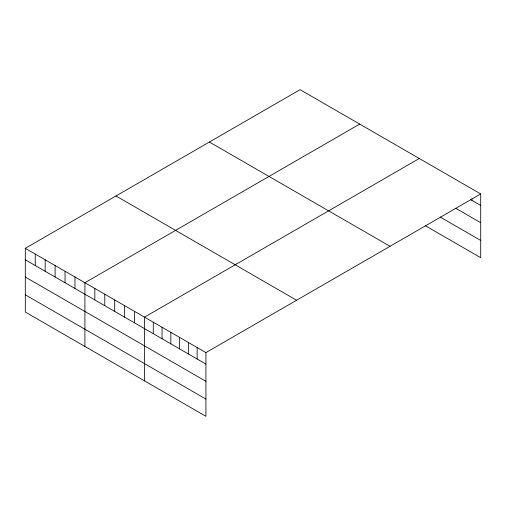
<?xml version="1.0" encoding="UTF-8"?>
<svg xmlns="http://www.w3.org/2000/svg" width="506" height="506" viewBox="0 0 506 506"><rect width="100%" height="100%" fill="white"/><g stroke="black" fill="none" stroke-linecap="round" stroke-linejoin="round"><path stroke-width="0.76" d="M25.3 248.32L205.917 352.6L205.917 416.324L25.3 312.044L25.3 248.32L300.083 89.676L480.7 193.956L480.7 257.68L425.363 225.733M359.684 124.084L84.907 282.727L84.907 346.458M419.291 158.498L144.507 317.142L144.507 380.873M205.917 352.6L480.7 193.956M470.58 199.592L480.7 205.436M455.729 208.263L480.7 222.678M440.207 217.061L480.7 240.439M209.402 142.028L390.025 246.308M115.975 195.967L296.598 300.248M25.3 259.799L205.917 364.08M25.3 277.041L205.917 381.322M25.3 294.808L205.917 399.082M471.927 198.839L471.927 200.37M197.144 347.533L197.144 359.013M188.371 342.467L188.371 353.947M179.598 337.401L179.598 348.887M170.826 332.334L170.826 343.821M162.053 327.274L162.053 338.754M153.28 322.208L153.28 333.688M134.571 311.405L134.571 322.891M124.64 305.675L124.64 317.154M114.704 299.938L114.704 311.418M104.774 294.201L104.774 305.681M94.837 288.464L94.837 299.95M74.97 276.997L74.97 288.477M65.034 271.26L65.034 282.74M55.103 265.524L55.103 277.01M45.167 259.787L45.167 271.273M35.237 254.056L35.237 265.536"/></g></svg>
